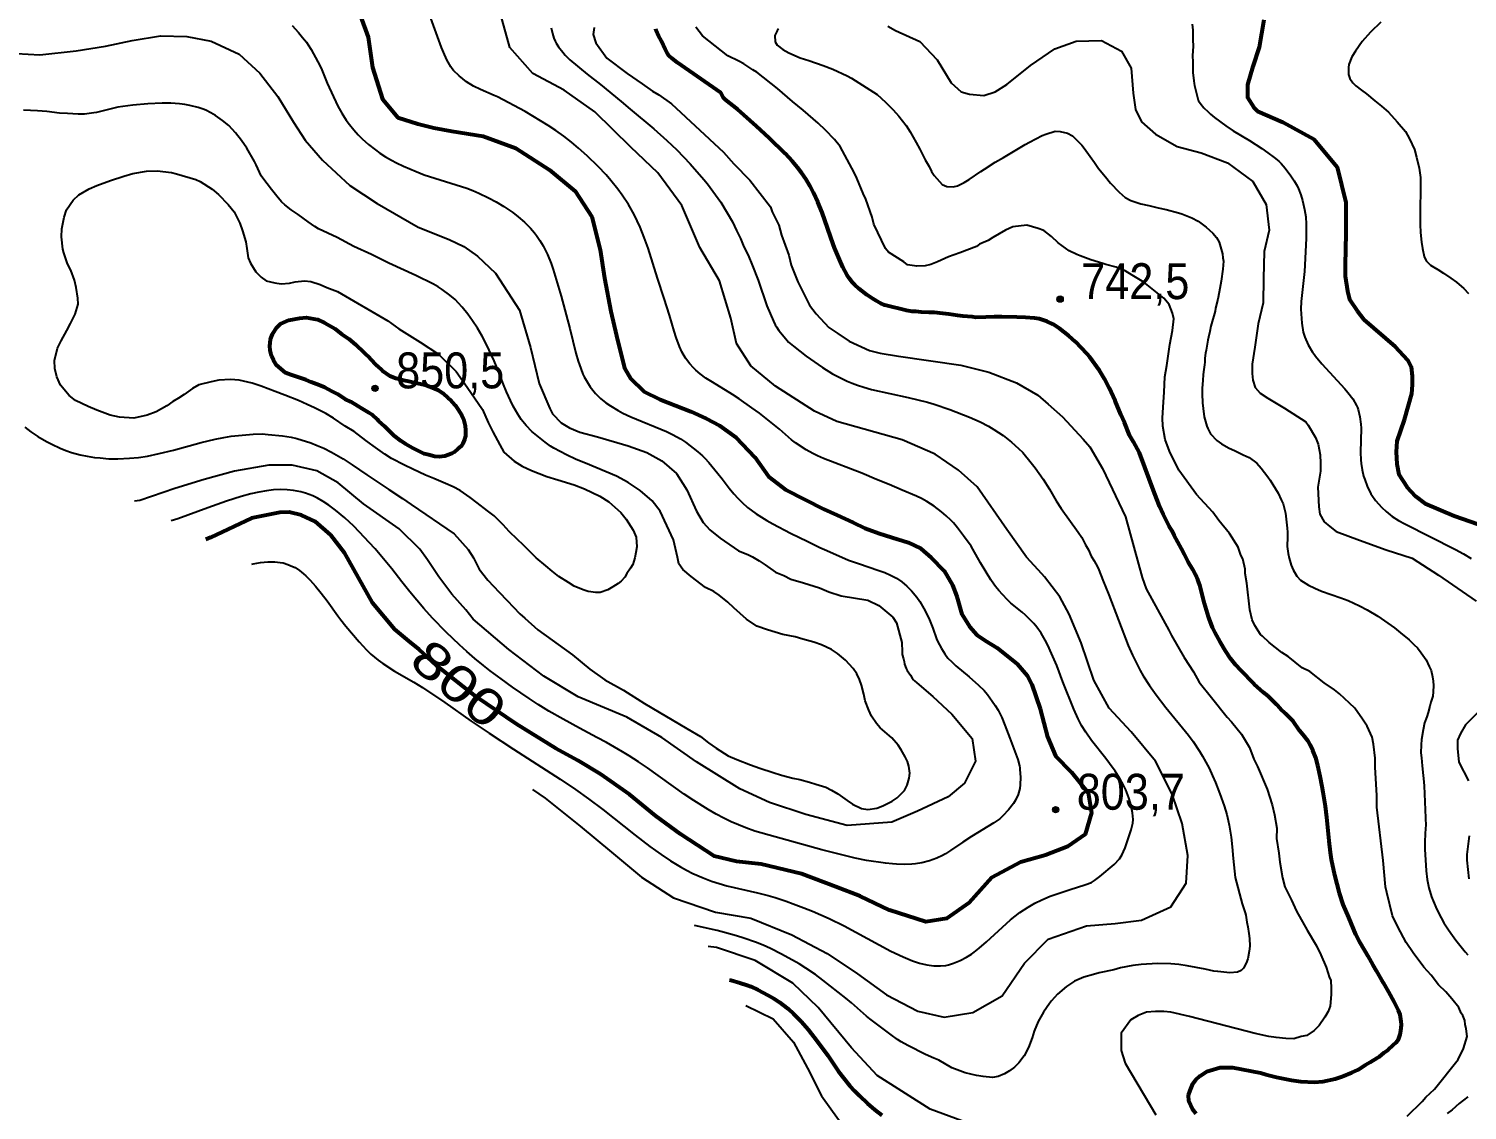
# Model space of a CAD drawing. Header units: metres. Extents: x 552626 to 559174, y 1843804 to 1852371.
# Drawn here: x 553143 to 553824, y 1844587 to 1845099 of the extents above; entities that cross this region are included whole.
import ezdxf
from ezdxf.enums import TextEntityAlignment as Align

# ---------------------------------------------------------------- set-up
doc = ezdxf.new("R2010")
doc.units = ezdxf.units.M
doc.header["$LTSCALE"] = 6.8
for name, color, linetype, lineweight in [('1', 7, 'Continuous', 25), ('2', 7, 'Continuous', 53), ('5', 7, 'Continuous', 25)]:
    doc.layers.add(name, color=color, linetype=linetype, lineweight=lineweight)
doc.layers.add('4', color=7, linetype='Continuous')

msp = doc.modelspace()

# ---------------------------------------------------------------- hatches: boundary and pattern name
at = {"layer": '5'}
for points in [[(553632.62, 1844971.07, 1), (553629.62, 1844971.07, 1)], [(553308.22, 1844928.83, 1), (553305.22, 1844928.83, 1)], [(553630.49, 1844729.35, 1), (553627.49, 1844729.35, 1)]]:
    msp.add_hatch(color=256, dxfattribs=at).paths.add_polyline_path(points)

# ---------------------------------------------------------------- linework, layer by layer
at = {"layer": '1'}
for points in [[(553267.43, 1845100.59), (553270.53, 1845097.24), (553272.46, 1845094.96), (553274.22, 1845092.66), (553275.08, 1845091.4), (553276.43, 1845089.17), (553279.66, 1845083.35), (553280.89, 1845080.97), (553281.51, 1845079.63), (553284.08, 1845073.3), (553289.16, 1845062.38), (553291.03, 1845059.03), (553293.12, 1845055.85), (553294.6, 1845053.79), (553296.63, 1845051.23), (553298.81, 1845048.82), (553300.64, 1845047.01), (553303.71, 1845044.26), (553306.93, 1845041.71), (553308.99, 1845040.24), (553311.7, 1845038.49), (553314.59, 1845036.81), (553316.88, 1845035.59), (553320.29, 1845033.98), (553326.24, 1845031.45), (553330.07, 1845029.96), (553350.15, 1845023.54), (553353.03, 1845022.45), (553355.96, 1845021.22), (553360.48, 1845019.08), (553364.15, 1845017.11), (553367.77, 1845014.93), (553371.98, 1845012.05), (553374.49, 1845010.1), (553377.49, 1845007.48), (553380.27, 1845004.7), (553382.23, 1845002.44), (553383.22, 1845001.15), (553384.83, 1844998.79), (553386.27, 1844996.32), (553388.32, 1844992.22), (553390.08, 1844987.89), (553391.03, 1844985.06), (553394.86, 1844972.49), (553398.92, 1844957.23), (553401.84, 1844945.49), (553402.93, 1844941.73), (553404.13, 1844938.2), (553405.18, 1844935.6), (553405.83, 1844934.23), (553407.12, 1844931.85), (553408.55, 1844929.61), (553411.07, 1844926.38), (553413.42, 1844924.01), (553416.06, 1844921.98), (553418.26, 1844920.53), (553421.78, 1844918.33), (553424.12, 1844917.02), (553427.91, 1844915.31), (553444.7, 1844908.38), (553447.33, 1844907.14), (553449.92, 1844905.76), (553451.3, 1844904.94), (553453.69, 1844903.34), (553459.6, 1844898.81), (553461.79, 1844896.9), (553462.91, 1844895.81), (553464.78, 1844893.77), (553469.1, 1844888.58), (553471.1, 1844886.06), (553474.4, 1844881.65), (553476.62, 1844878.91), (553478.5, 1844876.81), (553480.5, 1844874.8), (553483.08, 1844872.49)], [(553588.94, 1844854.09), (553585.43, 1844859.08), (553582.55, 1844862.84), (553580.58, 1844865.15), (553579.43, 1844866.37), (553577.21, 1844868.46), (553574.94, 1844870.39), (553571.48, 1844873), (553567.94, 1844875.26), (553565.52, 1844876.62), (553563.07, 1844877.85), (553556.33, 1844880.67), (553550.25, 1844883.33), (553544.11, 1844885.75), (553537.27, 1844888.68), (553519.1, 1844895.62), (553516.19, 1844896.89), (553514, 1844897.96), (553510.88, 1844899.74), (553505.9, 1844903.06), (553503.96, 1844904.5), (553498.2, 1844909.45), (553488.71, 1844917.06), (553485.22, 1844919.67), (553479.13, 1844923.91), (553476, 1844925.99), (553466.49, 1844931.77), (553463.41, 1844933.73), (553460.64, 1844935.78), (553458.64, 1844937.49), (553457.58, 1844938.5), (553455.74, 1844940.44), (553453.67, 1844943.16), (553452.04, 1844946.16), (553450.96, 1844948.7), (553449.38, 1844952.96), (553448.43, 1844955.85), (553446.16, 1844963.5), (553443.68, 1844971.42), (553440.51, 1844980.94), (553435.99, 1844995.22), (553434.23, 1845000.19), (553432.26, 1845005.14), (553430.9, 1845008.2), (553429.43, 1845011.2), (553426.8, 1845015.82), (553423.82, 1845020.31), (553421.73, 1845023.1), (553418.34, 1845027.29), (553416.1, 1845029.89), (553412.41, 1845033.87), (553407.18, 1845038.92), (553403.11, 1845042.58), (553399.69, 1845045.45), (553396.08, 1845048.23), (553392.38, 1845050.85), (553388.68, 1845053.25), (553377.76, 1845059.95), (553364.74, 1845066.81), (553363.21, 1845067.51), (553356.6, 1845070.24), (553353.29, 1845071.91), (553350.04, 1845073.99), (553346.54, 1845076.73), (553343.92, 1845079.35), (553343.27, 1845080.16), (553342.66, 1845080.99), (553340.75, 1845084.29), (553339.1, 1845087.99), (553338.21, 1845090.2), (553335.11, 1845098.92), (553332.49, 1845105.75)], [(553451.97, 1845015.43), (553440.7, 1845030.83), (553427.87, 1845043.04), (553410.83, 1845059.66), (553396.28, 1845070.07), (553381.53, 1845077.93), (553370.51, 1845090.25), (553366.12, 1845106.06)], [(553693.63, 1845101.28), (553693.97, 1845098.33), (553693.98, 1845093.85), (553694.04, 1845090.77), (553693.86, 1845086.27), (553693.89, 1845083.38), (553694.03, 1845079.51), (553693.97, 1845078.31), (553694.51, 1845074.49), (553694.56, 1845073.2), (553694.78, 1845072.13), (553696.45, 1845065.24), (553696.62, 1845064.95), (553697.43, 1845063.8), (553699.19, 1845061.7), (553701.15, 1845059.7), (553702.25, 1845058.69), (553704.25, 1845057.04), (553709.65, 1845053.05), (553713.07, 1845050.75), (553720.83, 1845046.11), (553726.59, 1845042.38), (553729.49, 1845040.36), (553732.42, 1845038.18), (553734.62, 1845036.32), (553735.75, 1845035.21), (553737.64, 1845033.07), (553740.31, 1845029.51), (553741.93, 1845027.13), (553743.37, 1845024.64), (553744.06, 1845023.21), (553745.07, 1845020.52), (553745.89, 1845017.77), (553746.88, 1845013.52), (553747.42, 1845010.04), (553747.65, 1845006.57), (553747.67, 1845003.89), (553747.56, 1844999.82), (553746.82, 1844984.16), (553745.31, 1844969.99), (553745.14, 1844966.36), (553745.19, 1844964.14), (553745.51, 1844959.76), (553746.27, 1844955.36), (553746.93, 1844953.13), (553748.53, 1844949.45), (553750.66, 1844945.97), (553751.35, 1844945), (553752.07, 1844944.02), (553755.02, 1844940.46), (553765.91, 1844928.66), (553767.35, 1844926.93), (553769.67, 1844923.85), (553771.49, 1844920.69), (553771.88, 1844919.77), (553772.23, 1844918.84), (553773.08, 1844915.31), (553773.49, 1844911.8), (553773.59, 1844909.96), (553773.32, 1844898.48), (553773.43, 1844895.02), (553773.6, 1844893.23), (553774.1, 1844890.2), (553774.84, 1844887.27)], [(553783, 1845102.15), (553778.05, 1845097.5), (553774.17, 1845093.07), (553770.91, 1845088.51), (553769.23, 1845085.73), (553767.76, 1845082.07), (553767.61, 1845080.76), (553767.69, 1845077.48), (553768.31, 1845075.56), (553769.65, 1845073.42), (553771.09, 1845072.09), (553773.83, 1845069.92), (553776.22, 1845068.2), (553780.19, 1845064.87), (553783.26, 1845062.43), (553786.68, 1845059.53), (553790.78, 1845055.02), (553794.6, 1845050.38), (553796.58, 1845047.02), (553798.96, 1845041.91), (553799.86, 1845038.33), (553801.17, 1845033), (553801.78, 1845028.58), (553801.82, 1845021.21), (553801.6, 1845015.31), (553801.61, 1845013.52), (553801.63, 1845006.35), (553801.75, 1845002.68), (553802.29, 1844997.96), (553802.63, 1844995.01), (553803.56, 1844991.23), (553804.49, 1844989.24), (553806.42, 1844987.17), (553808.12, 1844986.17), (553809.94, 1844985.08), (553812.64, 1844983.3), (553816.19, 1844981.02), (553818.79, 1844979.12), (553822.24, 1844976.03), (553824.49, 1844973.7)], [(553137, 1845087.34), (553147.97, 1845086.67), (553165.17, 1845088.64), (553179.13, 1845090.88), (553191.77, 1845093.48), (553205.23, 1845095.67), (553217.69, 1845095.43), (553229.22, 1845093.16), (553242.48, 1845087), (553252.21, 1845078.12), (553260.66, 1845067.04), (553268.2, 1845054.84), (553273.66, 1845046.37), (553281.93, 1845036.81), (553294.75, 1845024.89), (553307.68, 1845016.35), (553327.11, 1845005.1), (553341.9, 1844999.32), (553348.78, 1844996), (553355.31, 1844991.45), (553363.79, 1844983.42), (553375.14, 1844965.83), (553380.34, 1844948.13), (553384.38, 1844931.15), (553389.5, 1844919.25), (553390.82, 1844916.81), (553394.8, 1844912.51), (553398.77, 1844910.07), (553403.69, 1844908.01), (553412.02, 1844905.95), (553426.58, 1844901.62), (553435.47, 1844898.44), (553442.48, 1844894.5), (553449.48, 1844888.51), (553454.4, 1844880.83), (553458.94, 1844870.71), (553462.16, 1844865.28), (553465.19, 1844861.91), (553470.11, 1844857.97), (553478.83, 1844851.83), (553483.33, 1844850.14), (553485.47, 1844849.08), (553488.68, 1844847.17), (553491.47, 1844845.26)], [(553390.14, 1845099.43), (553390.8, 1845096.78), (553391.39, 1845094.65), (553392, 1845093.12), (553392.49, 1845092.21), (553393.68, 1845090.47), (553395.67, 1845087.91), (553396.81, 1845086.55), (553398.93, 1845084.42), (553407.17, 1845077.51), (553413.56, 1845072.6), (553423.26, 1845064.65), (553427.54, 1845061.02), (553438.78, 1845051.73), (553444.94, 1845046.24), (553449.63, 1845041.69), (553455.94, 1845035.11), (553462.44, 1845027.72), (553464.2, 1845025.59), (553470.49, 1845016.97), (553476.01, 1845007.73), (553477.96, 1845003.49), (553479.8, 1844999.83), (553481.1, 1844996.69)], [(553410.53, 1845099.71), (553410.01, 1845096.28), (553411.36, 1845092.47), (553416.49, 1845085.1), (553426.17, 1845077.96), (553433.16, 1845072.95), (553438.14, 1845069.54), (553441.1, 1845067.74), (553447.08, 1845063.53), (553471.71, 1845040.67), (553476.63, 1845035.12), (553484.24, 1845027.43), (553493.94, 1845014.78), (553494.82, 1845012.43), (553497.99, 1845006.07), (553499.15, 1845001.31), (553502.67, 1844991.93), (553503.83, 1844987.17), (553506.87, 1844979.26), (553512.41, 1844968.28), (553515.64, 1844964.06), (553521.57, 1844957.71), (553525.87, 1844954.84), (553531.18, 1844951.16), (553540.86, 1844946.77), (553545.89, 1844945.51), (553554.62, 1844944.06), (553584.15, 1844939.8), (553587.31, 1844938.94), (553597.38, 1844936.42), (553610.48, 1844931.5), (553620.63, 1844925.63), (553625.41, 1844921.28), (553632.2, 1844915.33), (553641.97, 1844904.83), (553645.13, 1844901.22), (553651.2, 1844890.91), (553662.08, 1844868), (553669.96, 1844839.24), (553671.79, 1844833.95), (553682.59, 1844814.39), (553683.8, 1844811.78), (553689.88, 1844801.47)], [(553608.76, 1845005.29), (553605.28, 1845003.67), (553599.25, 1845000.23), (553596.98, 1844998.75), (553592.89, 1844997.06), (553591.48, 1844995.98), (553583.58, 1844992.93), (553578.28, 1844991.1), (553573.06, 1844988.67), (553569.84, 1844987.39), (553567.16, 1844986.77), (553563.2, 1844986.63), (553558.84, 1844987.35), (553557.16, 1844988.69), (553549.9, 1844993.36), (553548.48, 1844995.03), (553542.88, 1845006.62), (553542.19, 1845009.9), (553539.08, 1845018.41), (553537.86, 1845021.03), (553534.89, 1845028.33), (553533.67, 1845030.94), (553527.05, 1845043.33), (553524.23, 1845046.68), (553520.05, 1845051.09), (553516.62, 1845054.37), (553509.49, 1845060.58), (553504.44, 1845064.59), (553497.31, 1845070.81), (553487.56, 1845078.56), (553485.61, 1845079.56), (553481.3, 1845082.43), (553479.02, 1845083.7), (553473.71, 1845086.2), (553461.72, 1845095.73), (553458.66, 1845099.75)], [(553497.72, 1845099.09), (553497.14, 1845098.12), (553496.1, 1845095.91), (553496.24, 1845092.94), (553497.12, 1845091.35), (553499.86, 1845089.17), (553502.72, 1845087.61), (553508.07, 1845085.33), (553512.2, 1845084.01), (553518.94, 1845081.69), (553523.43, 1845079.91), (553530.26, 1845076.81), (553532.39, 1845075.66), (553544.43, 1845067.87), (553548.42, 1845064.34), (553552.13, 1845060.68), (553554.76, 1845057.7), (553558.17, 1845053.2), (553560.1, 1845050.24)], [(553549.47, 1845100.23), (553553.23, 1845098.31), (553564.68, 1845092.97), (553572.86, 1845084.35), (553579.52, 1845073.47), (553584.29, 1845069.15), (553588.18, 1845068.18), (553595, 1845067.46), (553600.36, 1845069.15), (553605.92, 1845072.63), (553617.12, 1845081.64), (553628.56, 1845089.5), (553638.66, 1845093.24), (553650.64, 1845093.54), (553660.13, 1845088.5), (553664.7, 1845080.44)], [(553664.7, 1845080.44), (553665.74, 1845068.54), (553666.78, 1845060.88), (553669.71, 1845054.99), (553676.23, 1845049.13), (553686.56, 1845043.34), (553697.95, 1845040.35), (553710.42, 1845035.55), (553722.32, 1845026.77), (553728.71, 1845015.92), (553730.06, 1845003.67), (553727.79, 1844993.54), (553727.42, 1844980.83), (553727.24, 1844969.32), (553724.95, 1844959.31), (553723.3, 1844948.37), (553722.12, 1844940.22), (553722.12, 1844935.8), (553722.36, 1844932.77), (553723.54, 1844929.28), (553725.89, 1844926.48), (553729.42, 1844924.16), (553737.36, 1844919.39), (553747.39, 1844912.99), (553748.51, 1844911.44), (553752.1, 1844905.56), (553753.33, 1844902.34), (553754.23, 1844897.34), (553754.45, 1844893.35), (553754.45, 1844891.24), (553754.45, 1844889.58), (553753.15, 1844882.01), (553753.62, 1844872.7), (553754.09, 1844869.21), (553756.21, 1844865.71), (553758.8, 1844863.39), (553761.85, 1844861.06), (553772.84, 1844857.02), (553785.49, 1844852.46), (553797.77, 1844848.39), (553810.28, 1844840.38), (553828.11, 1844828.04)], [(553231.22, 1845058.04), (553228.97, 1845059.33), (553226.65, 1845060.45), (553225.34, 1845060.99), (553222.92, 1845061.83), (553219.1, 1845062.81), (553216.62, 1845063.25), (553214.1, 1845063.57), (553210.08, 1845063.86), (553206, 1845063.91), (553199.21, 1845063.56), (553192.02, 1845062.91), (553184.92, 1845061.93), (553174.78, 1845059.46), (553173.51, 1845059.21), (553169.1, 1845058.61), (553166.21, 1845058.58), (553161.09, 1845058.89), (553157.38, 1845059.16), (553151.32, 1845059.86), (553146.99, 1845060.26), (553140.28, 1845060.59)], [(553456.37, 1844839.68), (553452.53, 1844843), (553450.62, 1844845.69), (553449.98, 1844848.85), (553448.12, 1844857.16), (553441.72, 1844870.71), (553437.93, 1844875.58), (553432.25, 1844880.45), (553426.58, 1844884.19), (553421.09, 1844887.19), (553406.42, 1844893.34), (553401.99, 1844895.21), (553397.47, 1844897.32), (553394.43, 1844898.88), (553391.45, 1844900.57), (553389.89, 1844901.53), (553387.26, 1844903.34), (553384.09, 1844905.8), (553381.03, 1844908.44), (553378.27, 1844911.24), (553375.97, 1844914.16), (553374.41, 1844916.55), (553372.21, 1844920.44), (553370.91, 1844923.03), (553368.99, 1844927.14), (553367.51, 1844930.63), (553365.02, 1844937.25), (553363.09, 1844941.85), (553359.49, 1844949.62), (553357.49, 1844953.51), (553355.26, 1844957.26), (553352.94, 1844960.76), (553350.67, 1844963.9), (553347.98, 1844967.25), (553346.3, 1844969.15), (553344.66, 1844970.82), (553342.21, 1844972.95), (553338.46, 1844975.7), (553336.55, 1844976.93), (553334.39, 1844978.1), (553326.04, 1844982.21), (553313.2, 1844988.16), (553305.06, 1844992.14), (553296.71, 1844996.04), (553288.75, 1845000.2), (553280.01, 1845004.41), (553278.2, 1845005.48), (553275.15, 1845007.6), (553270.37, 1845011.12), (553267.06, 1845013.4), (553263.95, 1845015.78), (553262.48, 1845017.15), (553260.25, 1845019.76), (553257.79, 1845023.04), (553253.65, 1845028.27), (553252.89, 1845029.47), (553250.53, 1845034.57), (553249.66, 1845036.15), (553245.96, 1845042.47), (553243.44, 1845046.19), (553240.71, 1845049.77), (553239.1, 1845051.57), (553237.46, 1845053.19), (553234.51, 1845055.71), (553231.22, 1845058.04)], [(553560.1, 1845050.24), (553562.96, 1845045.28), (553564.63, 1845041.99), (553567.29, 1845037.01), (553569.05, 1845033.83), (553570.22, 1845031.47), (553571.54, 1845029.53), (553575.2, 1845025.37), (553577.5, 1845024.43), (553580.52, 1845024.18), (553582.55, 1845024.71), (553585.65, 1845026.36), (553587.98, 1845027.73), (553593.63, 1845031.46), (553595.29, 1845032.65), (553600.39, 1845035.92), (553604.32, 1845038.16), (553609.82, 1845041.48), (553614.58, 1845044.32), (553616.65, 1845045.35), (553622.56, 1845048.52), (553624.37, 1845049.22), (553628.7, 1845050.62), (553631.1, 1845050.49), (553634.58, 1845049.7), (553636.93, 1845048.37), (553641.42, 1845043.9), (553642.48, 1845042.53), (553645.42, 1845038.58), (553647.44, 1845035.73), (553649.35, 1845032.96), (553652.6, 1845028.94), (553655.03, 1845025.93), (553659, 1845021.71), (553661.88, 1845019.25), (553664.64, 1845017.77), (553669.41, 1845016.12), (553673.08, 1845015.35), (553677.48, 1845014.36), (553681.26, 1845013.49), (553687.22, 1845011.98), (553688.77, 1845011.46), (553693.48, 1845009.51), (553696.54, 1845007.97), (553700.24, 1845005.21), (553703.36, 1845002.37), (553705.09, 1845000.28), (553706.35, 1844998.03), (553707.98, 1844992.44), (553708.18, 1844990.67), (553708.47, 1844989.01), (553708.2, 1844985.3), (553707.37, 1844979.52), (553706.47, 1844974.34), (553705.84, 1844971.08), (553704.74, 1844966.77), (553704.51, 1844965.35), (553702.8, 1844959.37), (553702.52, 1844958.34), (553702.03, 1844955.7), (553701.42, 1844953.14), (553700.99, 1844951.69), (553700.71, 1844949.77), (553700.24, 1844946.93), (553700, 1844945.5)], [(553274.55, 1844921.13), (553270.44, 1844923.03), (553263.98, 1844925.62), (553259.41, 1844927.37), (553252.86, 1844929.85), (553248.52, 1844931.25), (553242.47, 1844932.65), (553238.35, 1844933.03), (553232.79, 1844932.68), (553229.16, 1844931.98), (553223.35, 1844930.46), (553220.32, 1844928.79), (553216.37, 1844925.96), (553213.73, 1844924.14), (553210.96, 1844922.59), (553208.16, 1844920.56), (553203.06, 1844917.79), (553198.88, 1844916.17), (553192.49, 1844914.78), (553185.7, 1844915.23), (553181.32, 1844916.16), (553175.06, 1844918.57), (553170.89, 1844920.18), (553164.96, 1844923.02), (553161.83, 1844925.51), (553157.85, 1844930.37), (553156.07, 1844934.34), (553155.06, 1844938.22), (553154.9, 1844942.09), (553156.42, 1844947.87), (553158.12, 1844951.29), (553160.87, 1844956.26), (553162.59, 1844959.49), (553164.74, 1844963.92), (553166.1, 1844968.63), (553166.05, 1844971.57), (553165.2, 1844976.5), (553164.42, 1844980.02), (553162.63, 1844984.85), (553161.16, 1844987.72), (553159.33, 1844992.92), (553158.93, 1844994.77), (553158.27, 1845000.58), (553158.4, 1845004.4), (553159.49, 1845009.84), (553160.7, 1845013.3), (553163.88, 1845017.94), (553166.54, 1845020.42), (553171.34, 1845023.25), (553175.04, 1845024.91), (553181.43, 1845027.16), (553187.74, 1845029.31), (553192.07, 1845030.47), (553198.58, 1845031.59), (553203.5, 1845031.78), (553210.34, 1845030.94), (553212.78, 1845030.37), (553221.91, 1845027.71), (553223.91, 1845026.8), (553229.55, 1845023.17), (553232.6, 1845020.58), (553237.22, 1845015.89), (553240.09, 1845012.42), (553242.79, 1845007.03), (553243.97, 1845003.37)], [(553381.25, 1844738.92), (553387.36, 1844734.87), (553403.86, 1844721.57), (553418.68, 1844709.31), (553432.88, 1844697.36), (553448.05, 1844687.62), (553467.99, 1844680.83), (553484.67, 1844678.07), (553504.05, 1844670.1), (553520.78, 1844661.33), (553535.14, 1844651.66), (553548.84, 1844641.74), (553563.68, 1844633.99), (553576.29, 1844631.2), (553589.84, 1844633.34), (553603.74, 1844641.27), (553614.32, 1844656.65), (553625.47, 1844668.02), (553643.63, 1844674.39), (553657.25, 1844675.41), (553669.73, 1844677.06), (553683.5, 1844683.36), (553690.81, 1844694.5), (553691.54, 1844707.72), (553688.94, 1844722.75), (553684.2, 1844736.78), (553676.21, 1844752.39), (553664.77, 1844766.16), (553654.31, 1844777.36), (553647.15, 1844790.65), (553641.16, 1844808.35), (553635.34, 1844821.98), (553631.06, 1844830.16), (553623.71, 1844839.55), (553622.49, 1844841.06), (553615.14, 1844848.94), (553605.96, 1844861.97), (553591.88, 1844882.27), (553583, 1844890.15), (553571.98, 1844897.72), (553556.37, 1844904.39), (553525.46, 1844913.17), (553514.75, 1844918.02), (553496.38, 1844929.84), (553484.75, 1844939.53), (553477.93, 1844950.05), (553475.25, 1844962.07), (553469.8, 1844979.69), (553460.52, 1844995.53), (553451.97, 1845015.43)], [(553784.05, 1844705.24), (553781.15, 1844730.59), (553781.13, 1844736.09), (553780.22, 1844749.44), (553780.34, 1844753.73), (553779.58, 1844760.37), (553778.89, 1844763.66), (553776.46, 1844768.88), (553774.24, 1844772.29), (553770.6, 1844777.38), (553768.17, 1844779.86), (553763.4, 1844784.2), (553761.04, 1844786.07), (553756.07, 1844789.48), (553749.34, 1844794.82), (553745.78, 1844796.56), (553739.05, 1844801.9), (553736.09, 1844803.7), (553730.04, 1844808.51), (553726.94, 1844811.52), (553725.93, 1844812.32), (553723.3, 1844816.61), (553722.09, 1844819.22), (553720.93, 1844823.98), (553719.48, 1844836.66), (553718.66, 1844841.15), (553718.72, 1844843.3), (553717.56, 1844848.05), (553716.75, 1844849.8), (553715.4, 1844853.62), (553711.29, 1844860.18), (553706.3, 1844866.33), (553703.4, 1844870.28), (553695.73, 1844878.58), (553687.37, 1844890.16), (553682.98, 1844899.13), (553680.81, 1844904.69), (553679.79, 1844911), (553679.64, 1844914.95), (553680.02, 1844922.34), (553680.4, 1844926.97), (553680.78, 1844934.35), (553681.7, 1844939.65), (553683.01, 1844949.58), (553684.4, 1844956.16), (553684.99, 1844961.73), (553684.37, 1844964.42), (553682.68, 1844968.5), (553680.19, 1844971.58), (553670.77, 1844979.06), (553665.19, 1844982.4), (553661.9, 1844984.47), (553657.73, 1844986.13), (553652.7, 1844987.39), (553651.42, 1844987.86), (553645.71, 1844989.65), (553640.61, 1844991.51), (553639, 1844992.24), (553635.43, 1844993.98), (553630.12, 1844997.65), (553627.03, 1845000.66), (553623.33, 1845003.6), (553620.77, 1845004.53), (553615.4, 1845006.05), (553608.76, 1845005.29)], [(553243.97, 1845003.37), (553245.61, 1844998.14), (553246.06, 1844995.06), (553246.66, 1844990.67), (553247.71, 1844988.13), (553250.26, 1844984.05), (553252.75, 1844981.39), (553255.21, 1844979.78), (553259.32, 1844978.73), (553262.22, 1844978.3), (553266.18, 1844978.56), (553268.95, 1844979.26), (553273.26, 1844979.75), (553276.34, 1844979.35), (553280.68, 1844977.94), (553283.87, 1844976.6), (553288.94, 1844974.62), (553312.72, 1844960.86), (553317.95, 1844957.01), (553328.14, 1844950.65), (553336.85, 1844945.07), (553345.16, 1844936.85), (553350.39, 1844929.42), (553357.61, 1844918.86)], [(553481.1, 1844996.69), (553483.67, 1844991.14), (553485.14, 1844987.66), (553488.1, 1844979.97), (553492.29, 1844967.93), (553495.35, 1844960.71), (553496.22, 1844958.91), (553496.79, 1844957.95), (553498.01, 1844956.27), (553501.26, 1844952.23), (553502.54, 1844950.77), (553504.82, 1844948.78), (553510.95, 1844944.11), (553518.63, 1844938.73), (553523.41, 1844935.78), (553527.43, 1844933.62), (553530.33, 1844932.23), (553532.68, 1844931.25), (553535.17, 1844930.34), (553538.18, 1844929.36), (553541.76, 1844928.36), (553559.15, 1844924.54), (553568.39, 1844922.29), (553571.54, 1844921.34), (553578.87, 1844918.87), (553588.18, 1844915.14), (553593.22, 1844912.92), (553597.21, 1844910.93), (553599.79, 1844909.42), (553604.1, 1844906.47), (553608.08, 1844903.37), (553611.46, 1844900.39), (553613.39, 1844898.45), (553617.44, 1844893.6), (553619.23, 1844891.28), (553623.05, 1844885.82), (553626.13, 1844881.14), (553629.32, 1844875.55), (553631.6, 1844871.89), (553639.65, 1844860.77), (553641.38, 1844858.21), (553643.19, 1844854.77), (553644.54, 1844852.39), (553645.87, 1844849.38), (553647.3, 1844847.16), (553648.8, 1844844.28), (553649.42, 1844842.96), (553651.28, 1844838.03), (553654.22, 1844831.01), (553663.41, 1844807.13), (553665.44, 1844802.45), (553667.72, 1844797.72), (553669.03, 1844795.24), (553670.49, 1844792.81), (553673.48, 1844788.19), (553676.66, 1844783.69), (553681.16, 1844777.78), (553691.85, 1844764.62), (553694.07, 1844761.66), (553697.06, 1844757.1), (553698.48, 1844754.67), (553701.63, 1844748.95), (553703.32, 1844745.45), (553704.72, 1844742.18), (553706.78, 1844736.81)], [(553700, 1844945.5), (553699.68, 1844943.08), (553699.69, 1844941.28), (553699.54, 1844939.97), (553699.2, 1844937.74), (553698.88, 1844935.31), (553698.69, 1844932.6), (553698.42, 1844928.88), (553698.43, 1844926.2), (553698.51, 1844922.02), (553698.82, 1844919.27), (553699.27, 1844915.33), (553699.6, 1844914.18), (553700.58, 1844910.9), (553701.11, 1844909.77), (553702.38, 1844907.32), (553705.34, 1844904.07), (553707.51, 1844902.53), (553711.13, 1844900.55), (553713.75, 1844899.36), (553717.76, 1844897.43), (553720.61, 1844896.06), (553724.2, 1844893.38), (553726.26, 1844891.03), (553729.42, 1844886.91), (553730.59, 1844885.44), (553734.39, 1844879.2), (553735.84, 1844876.08), (553736.66, 1844874.18), (553737.77, 1844869.73), (553738.08, 1844866.97), (553738.58, 1844862.65), (553738.8, 1844860.68), (553738.72, 1844859.68), (553738.74, 1844858.58), (553738.67, 1844853.99), (553739.05, 1844850.65), (553739.61, 1844848.42), (553740.58, 1844845.14), (553741.44, 1844842.85), (553743.26, 1844839.97), (553744.98, 1844838.08), (553748.74, 1844835.62), (553751.7, 1844834.16), (553754.94, 1844832.84), (553759.4, 1844831.26), (553763.98, 1844829.59), (553767.5, 1844828.4), (553772.87, 1844825.93), (553776.48, 1844823.95), (553781.6, 1844820.95), (553784.65, 1844818.71), (553789.51, 1844815.38), (553792.36, 1844813.11), (553796.44, 1844809.7), (553798.79, 1844807.47), (553800.26, 1844805.95), (553802.12, 1844803.57), (553804.39, 1844800.34), (553805.84, 1844797.22), (553806.76, 1844795.24), (553807.41, 1844792.22), (553807.83, 1844790.28), (553807.97, 1844788.2), (553807.82, 1844785.1)], [(553357.61, 1844918.86), (553360.31, 1844912.62), (553362.52, 1844908.32), (553365.79, 1844902.14), (553367.71, 1844898.56), (553372.56, 1844894.37), (553376.44, 1844891.96), (553380.85, 1844890), (553388.11, 1844887.13), (553393.32, 1844885.54), (553401, 1844883.19), (553405.96, 1844881.29), (553413.2, 1844877.75), (553417.4, 1844875.1), (553423.1, 1844870.05), (553425.65, 1844866.83), (553428.9, 1844861.7), (553430.41, 1844858.45), (553430.66, 1844853.83), (553430.21, 1844851.12), (553429.74, 1844848.6), (553428.77, 1844845.45), (553427.73, 1844843.72), (553426.03, 1844841.15), (553424.99, 1844839.41), (553423.31, 1844837.51), (553421.92, 1844836.4), (553419.34, 1844834.87), (553416.95, 1844833.37), (553413.29, 1844832.19), (553411.21, 1844832.14), (553407.72, 1844832.69), (553405.26, 1844833.45), (553401.07, 1844835.25), (553398.31, 1844836.93), (553393.8, 1844839.83), (553390.67, 1844842.32), (553387.54, 1844844.81), (553383.03, 1844848.57), (553380.45, 1844851.12), (553376.82, 1844854.69), (553374.25, 1844857.25), (553370.3, 1844861.07), (553367.47, 1844864.16), (553363.19, 1844868.42), (553360.06, 1844870.91), (553355.06, 1844874.71), (553351.85, 1844877.09), (553347.09, 1844880.53), (553343.66, 1844882.23), (553340.07, 1844883.72), (553334.57, 1844886.22), (553330.6, 1844887.67), (553324.57, 1844890.59), (553320.65, 1844892.51), (553314.6, 1844895.62), (553311.32, 1844897.71), (553305.85, 1844901.55), (553302.42, 1844904.1), (553296.8, 1844908.39), (553292.63, 1844910.86), (553287.05, 1844914.78), (553283.48, 1844916.93), (553278.06, 1844919.54), (553274.55, 1844921.13)], [(553140.86, 1844910.43), (553143.83, 1844908.2)], [(553143.83, 1844908.2), (553147.13, 1844906.05), (553151.19, 1844903.67), (553153.68, 1844902.33), (553157.62, 1844900.47), (553160.33, 1844899.39), (553163.06, 1844898.45), (553167.13, 1844897.35), (553170.43, 1844896.69), (553173.84, 1844896.17), (553176.54, 1844895.86), (553180.71, 1844895.54), (553184.93, 1844895.48), (553190.48, 1844895.77), (553194.71, 1844896.16), (553198.96, 1844896.76), (553204.51, 1844897.95), (553211.24, 1844899.54), (553224.41, 1844903.24), (553231.07, 1844904.79), (553235.19, 1844905.63), (553238.61, 1844906.19), (553242.1, 1844906.58), (553245.61, 1844906.87), (553249.08, 1844907.13), (553253.32, 1844907.23), (553256.06, 1844907.06), (553262.91, 1844906.39), (553267.02, 1844905.72), (553269.71, 1844905.02), (553276.3, 1844902.96), (553279.41, 1844901.83), (553282.48, 1844900.48), (553286.07, 1844898.67), (553291.57, 1844895.49), (553295.93, 1844892.66), (553302.85, 1844887.92), (553313.2, 1844880.99), (553319.77, 1844876.69), (553323.8, 1844873.83), (553344.2, 1844859.94), (553350.83, 1844852.47), (553353.35, 1844848.62), (553356.09, 1844843.19), (553360.21, 1844837.98), (553365.47, 1844832.32), (553369.35, 1844828.47), (553375.3, 1844822.13), (553377.59, 1844820.1), (553383.76, 1844814.44), (553400.22, 1844802.67), (553408.46, 1844795.87), (553415.55, 1844790.89), (553424.46, 1844785.91), (553434.3, 1844779.57), (553454.36, 1844767.86)], [(553491.47, 1844845.26), (553496.4, 1844841.87), (553500.25, 1844840.17), (553503.68, 1844838.47), (553509.68, 1844836.78), (553517.17, 1844834.44), (553521.67, 1844832.54), (553527.46, 1844830.63), (553540.1, 1844828.51), (553545.24, 1844825.96), (553551.88, 1844820.45), (553553.59, 1844817.9), (553556.16, 1844808.57), (553556.38, 1844804.12), (553556.38, 1844802.85), (553557.02, 1844800.73), (553557.23, 1844799.46), (553557.45, 1844798.18), (553558.3, 1844796.27), (553558.73, 1844795.21), (553560.23, 1844793.09), (553561.09, 1844791.61), (553561.73, 1844790.76), (553562.16, 1844790.34), (553563.23, 1844789.49), (553570.92, 1844782.99), (553579.87, 1844774.62), (553589.51, 1844763.12), (553591.07, 1844752.35), (553585.77, 1844741.92), (553578.07, 1844735.51), (553563.61, 1844728.7), (553551.49, 1844723.5), (553530.22, 1844721.81), (553510.67, 1844727.03), (553493.5, 1844732.69), (553479.48, 1844739.29), (553458.87, 1844752.01), (553442.58, 1844763.51), (553425.96, 1844773.14), (553402.86, 1844782.73), (553386.66, 1844792.52), (553370.02, 1844805.16), (553353.18, 1844819.6), (553349.69, 1844823.94), (553343.05, 1844831.41), (553336.88, 1844839.56), (553331.62, 1844847.71), (553327.96, 1844852.69), (553318.19, 1844862.29), (553301.21, 1844874.13), (553289.31, 1844884.05), (553279.17, 1844889.8), (553267.47, 1844892.43), (553256.45, 1844892.45), (553240.12, 1844889.56), (553225.83, 1844885.74), (553211.98, 1844881.34), (553195.33, 1844875.71), (553192.77, 1844875.37)], [(553774.84, 1844887.27), (553775.35, 1844885.62), (553776.48, 1844882.58), (553778.26, 1844878.92), (553778.69, 1844878.2), (553780.42, 1844875.79), (553783.44, 1844872.45), (553785.54, 1844870.46), (553788.38, 1844868.18), (553791.42, 1844866.26), (553794.38, 1844864.66), (553818.35, 1844852.49), (553822.05, 1844850.5), (553825.73, 1844848.25)], [(553346.76, 1844807.35), (553340.39, 1844813.36), (553334, 1844820), (553329.89, 1844824.61), (553323.28, 1844832.52), (553319.41, 1844837.29), (553314.74, 1844843.34), (553306.72, 1844852.9), (553304, 1844855.91), (553299.34, 1844860.8), (553296.46, 1844863.74), (553294.7, 1844865.42), (553292.42, 1844867.47), (553287.95, 1844871.14), (553284.82, 1844873.49), (553282.19, 1844875.24), (553279.46, 1844876.8), (553277.29, 1844877.87), (553273.88, 1844879.2), (553271.66, 1844879.86), (553268.11, 1844880.55), (553265.08, 1844880.85), (553261.95, 1844880.91), (553258.68, 1844880.74), (553255.3, 1844880.34), (553251.75, 1844879.72), (553248, 1844878.87), (553243.31, 1844877.63), (553236.37, 1844875.5), (553227.52, 1844872.33), (553213.29, 1844867.05), (553210.21, 1844866.04)], [(553483.08, 1844872.49), (553484.84, 1844871.12), (553487.19, 1844869.45), (553489.66, 1844867.84), (553492.29, 1844866.27), (553495.12, 1844864.72), (553503.45, 1844860.3), (553511.61, 1844856.39), (553517.42, 1844853.51), (553520.71, 1844852.02), (553530.99, 1844847.55), (553535.73, 1844845.86), (553545.26, 1844842.66), (553548.06, 1844841.62), (553550.88, 1844840.37), (553553.6, 1844838.9), (553556.12, 1844837.17), (553558.48, 1844835.18), (553560.76, 1844832.93), (553563.29, 1844829.93), (553564.7, 1844827.89), (553566.63, 1844824.64), (553567.72, 1844822.51), (553569.2, 1844819.25), (553570.79, 1844815.25), (553572.62, 1844810.22), (553573.07, 1844809.2), (553574.92, 1844805.75), (553576.52, 1844803.17), (553578.02, 1844801.15), (553579.79, 1844799.29), (553581.72, 1844797.53), (553588.02, 1844792.24), (553592.47, 1844788.34), (553595.11, 1844785.71), (553596.68, 1844783.83), (553599, 1844780.73), (553600.44, 1844778.63), (553601.78, 1844776.47), (553602.45, 1844775.24), (553603.53, 1844772.97), (553605.01, 1844769.41), (553607.33, 1844763.21), (553611.02, 1844753.05), (553611.82, 1844750.13), (553611.98, 1844749.25), (553612.11, 1844748.33), (553612.37, 1844744.74), (553612.26, 1844741.16), (553612.03, 1844739.37), (553611.32, 1844736.52), (553610.06, 1844733.8), (553609.07, 1844732.22), (553606.73, 1844729.22), (553604.04, 1844726.4), (553602.54, 1844725.08), (553599.8, 1844723.13), (553589.11, 1844716.61), (553585.1, 1844714.04), (553579.23, 1844710.01), (553576.84, 1844708.48), (553575.44, 1844707.71), (553572.77, 1844706.48), (553569.23, 1844705.2), (553565.67, 1844704.25), (553562.68, 1844703.76), (553560.88, 1844703.59), (553557.33, 1844703.46), (553553.7, 1844703.55), (553551.76, 1844703.68), (553548.38, 1844704.06), (553539.46, 1844705.38), (553534.02, 1844706.38), (553518.27, 1844710.31), (553508.73, 1844713.07), (553486.61, 1844719.27), (553482.37, 1844720.78), (553475.42, 1844723.66), (553471.89, 1844725.32), (553468.24, 1844727.3), (553464.51, 1844729.49), (553457.73, 1844733.7), (553453.18, 1844736.77), (553435.77, 1844749.1), (553431.48, 1844752.05), (553427.04, 1844754.93), (553423.96, 1844756.78), (553416.36, 1844761.11), (553411.77, 1844763.59), (553403.53, 1844767.88), (553395.74, 1844772.15), (553388.98, 1844776.07), (553383.92, 1844779.21), (553379.75, 1844781.94), (553371.83, 1844787.38), (553366.48, 1844791.25), (553361.28, 1844795.17), (553358.03, 1844797.69), (553354.04, 1844800.93), (553350.24, 1844804.21), (553346.76, 1844807.35)], [(553325.1, 1844789.68), (553329.16, 1844787.13), (553339.78, 1844780.08), (553352.33, 1844771.25), (553360.77, 1844765.56), (553372.37, 1844757.95), (553394.41, 1844743.87), (553401.71, 1844738.97), (553407.79, 1844734.55), (553414.65, 1844729.39), (553429.94, 1844717.26), (553436.78, 1844711.97), (553442.17, 1844708.07), (553446.67, 1844705.13), (553451.3, 1844702.36), (553454.24, 1844700.73), (553457.21, 1844699.21), (553462.05, 1844697.09), (553466.01, 1844695.6), (553469.7, 1844694.37), (553473.35, 1844693.33), (553487.85, 1844689.97), (553492.83, 1844688.69), (553496.17, 1844687.74), (553501.37, 1844686.02), (553504.7, 1844684.81), (553509.78, 1844682.91), (553513.87, 1844681.28), (553521.69, 1844677.81), (553528.8, 1844674.39), (553551.02, 1844662.35), (553556.84, 1844659.66), (553561.16, 1844657.88), (553564.61, 1844656.72), (553568, 1844655.91), (553571.31, 1844655.47), (553574.49, 1844655.4), (553576.93, 1844655.65), (553578.28, 1844655.91), (553580.71, 1844656.63), (553583.78, 1844657.9), (553586.81, 1844659.5), (553589.16, 1844660.99), (553590.45, 1844661.92), (553592.76, 1844663.75), (553596.28, 1844666.8), (553607.57, 1844677.14), (553609.8, 1844678.95), (553612.1, 1844680.66), (553615.95, 1844683.16), (553619.21, 1844685.03), (553622.43, 1844686.66), (553626.46, 1844688.38), (553635.82, 1844691.57), (553642.89, 1844693.8), (553645.9, 1844694.97), (553647.42, 1844695.81), (553649.94, 1844697.67), (553656.67, 1844703.46), (553659.25, 1844706.15), (553660.39, 1844707.86), (553661.95, 1844711.33), (553664.82, 1844719.88), (553665.54, 1844722.91), (553665.67, 1844724.64), (553665.43, 1844727.85), (553664.83, 1844730.93), (553664.46, 1844732.49), (553663.72, 1844735.03), (553662.22, 1844738.8), (553660.97, 1844741.31), (553659.55, 1844743.84), (553657.11, 1844747.64), (553654.49, 1844751.29), (553652.76, 1844753.54), (553645.93, 1844762.1), (553643.23, 1844765.99), (553641.32, 1844769.14), (553639.59, 1844772.45), (553637.61, 1844776.96), (553632.46, 1844789.89), (553629.5, 1844797.55), (553627.03, 1844803.33), (553625.28, 1844807.19), (553624.1, 1844809.58), (553622.16, 1844812.9), (553620.06, 1844815.83), (553618.6, 1844817.55), (553616.69, 1844819.58), (553614.77, 1844821.44), (553613.19, 1844822.82), (553607.78, 1844827.19), (553606.2, 1844828.7), (553603.76, 1844831.26), (553602.11, 1844833.1), (553600.51, 1844835.04), (553599.7, 1844836.15), (553598.37, 1844838.21), (553593.47, 1844846.29), (553589.82, 1844852.69), (553588.94, 1844854.09)], [(553248.44, 1844845.59), (553249.02, 1844845.75), (553252.54, 1844846.42), (553255.96, 1844846.75), (553259.34, 1844846.72), (553261.88, 1844846.44), (553263.22, 1844846.17), (553265.5, 1844845.5), (553267.67, 1844844.57), (553268.84, 1844843.95), (553270.9, 1844842.63), (553272.91, 1844841.05), (553274.01, 1844840.06), (553275.97, 1844838.04), (553278.51, 1844835.12), (553281.21, 1844831.85), (553284, 1844828.24), (553289.15, 1844821.06), (553290.48, 1844819.32), (553292.97, 1844816.21), (553299.16, 1844808.85), (553302.65, 1844805.02), (553304.82, 1844802.94), (553308.19, 1844800.14), (553310.4, 1844798.56), (553315.92, 1844795.01), (553325.1, 1844789.68)], [(553454.36, 1844767.86), (553460.79, 1844763.95), (553464.63, 1844761.06), (553468.24, 1844758.53), (553473.88, 1844754.91), (553477.97, 1844753.19), (553484.54, 1844750.52), (553488.98, 1844749.04), (553495.2, 1844747), (553499.14, 1844745.74), (553504.52, 1844744.36), (553507.92, 1844743.7), (553512.44, 1844742.32), (553515.49, 1844741.44), (553520.12, 1844739.97), (553522.83, 1844738.67), (553525.88, 1844736.93), (553530.32, 1844733.74), (553532.89, 1844732.04), (553537.02, 1844729.95), (553540.03, 1844729.43), (553544.32, 1844730.12), (553547.23, 1844731.21), (553551.53, 1844733.41), (553554.01, 1844735.02), (553557.41, 1844738.45), (553558.74, 1844740.98), (553559.69, 1844744.31), (553559.99, 1844746.63), (553559.42, 1844749.98), (553558.79, 1844752.18), (553557.78, 1844754.35), (553555.87, 1844757.74), (553554.39, 1844759.94), (553551.44, 1844763.31), (553549.3, 1844765.34), (553545.94, 1844768.18), (553544.1, 1844770.16), (553541.8, 1844773.69), (553540.54, 1844776.4), (553538.88, 1844780.95), (553538.24, 1844784.01), (553537, 1844788.24), (553536.12, 1844790.99), (553534.86, 1844793.69), (553533.14, 1844796.25), (553529.56, 1844800.11), (553525.68, 1844803.37), (553522.9, 1844805.24), (553518.1, 1844807.34), (553514.54, 1844808.65), (553509.24, 1844810.13), (553505.61, 1844811.14), (553499.77, 1844812.37), (553496.14, 1844813.38), (553492.49, 1844814.57), (553487.55, 1844816.29), (553482.62, 1844819.52), (553479.66, 1844822.22), (553476.59, 1844825), (553473.72, 1844827.62), (553469.73, 1844830.96), (553467.16, 1844832.66), (553463.24, 1844834.58), (553456.37, 1844839.68)], [(553689.88, 1844801.47), (553694.33, 1844794.64), (553697.03, 1844789.75), (553702.75, 1844782.46), (553710.23, 1844773.22), (553712.32, 1844771.02), (553716.97, 1844765.13), (553720.74, 1844758.83), (553722.91, 1844753.27), (553724.53, 1844749.79), (553729.13, 1844739), (553731.5, 1844731.63), (553732.66, 1844726.87), (553733.68, 1844720.57), (553733.63, 1844715.67), (553734.73, 1844708.76), (553735.21, 1844704.54), (553736.38, 1844697.03), (553737.46, 1844692.87), (553740.64, 1844686.51), (553743.07, 1844681.28), (553748.07, 1844672.38), (553752.58, 1844664.95), (553754.61, 1844660.59), (553757.11, 1844654.76), (553758.61, 1844649.74), (553759.35, 1844648.6), (553759.49, 1844644.64), (553759.5, 1844641.89), (553758.92, 1844636.32), (553757.99, 1844633.77), (553756.45, 1844631.14), (553753.85, 1844627.18), (553751.38, 1844624.75), (553747.96, 1844622.53), (553745.28, 1844621.92), (553741.73, 1844620.9), (553738.04, 1844621.09), (553733.41, 1844621.47), (553729.98, 1844622), (553723.4, 1844623.39), (553692.36, 1844631.41), (553683.62, 1844633.5), (553680.18, 1844633.76), (553676.21, 1844633.76), (553671.98, 1844633.5), (553668.01, 1844631.93), (553664.57, 1844629.83), (553660.07, 1844623.55), (553660.07, 1844619.88), (553660.07, 1844615.43), (553661.92, 1844609.4), (553676.37, 1844584.92)], [(553807.82, 1844785.1), (553807.55, 1844783.17), (553806.68, 1844780.28), (553806.21, 1844778.34), (553805.34, 1844775.45), (553804.78, 1844773.39), (553803.72, 1844770.48), (553803.01, 1844767.11), (553802.24, 1844762.54), (553802.03, 1844760.02), (553801.95, 1844756.33), (553802.22, 1844753.97), (553802.56, 1844750.12), (553802.99, 1844745.49), (553803.15, 1844744.11), (553803.44, 1844740.66), (553804.26, 1844721.69), (553804.19, 1844720.83), (553803.88, 1844714.5), (553803.84, 1844710.44), (553803.92, 1844708.12), (553804.38, 1844700.42), (553804.95, 1844696.34), (553805.75, 1844692.4), (553807.01, 1844688.15), (553807.74, 1844686.22), (553809.49, 1844682.18), (553811.51, 1844678.12), (553812.81, 1844675.86), (553814.64, 1844672.93), (553816.07, 1844670.85), (553818.47, 1844667.6), (553822.89, 1844662.13), (553824.19, 1844660.68)], [(553830.03, 1844776.42), (553823.04, 1844769.51), (553820.71, 1844765.47), (553819.26, 1844762.3), (553819.26, 1844758.26), (553819.84, 1844751.92), (553824.5, 1844742.98)], [(553706.78, 1844736.81), (553708.77, 1844731.22), (553710, 1844727.13), (553710.69, 1844724.3), (553711.13, 1844722.05), (553712.08, 1844716.33), (553712.6, 1844711.81), (553712.98, 1844706.19), (553713.98, 1844697.28), (553717.39, 1844684.79), (553718.78, 1844680.46), (553719, 1844679.39), (553719.58, 1844676.07), (553720.03, 1844673.93), (553720.5, 1844670.7), (553720.85, 1844668.45), (553720.97, 1844664.77), (553720.65, 1844662.35), (553719.97, 1844658.78), (553719.21, 1844656.7), (553717.88, 1844654.36), (553716.81, 1844653.24), (553715.11, 1844652.45), (553711.46, 1844652.13), (553705.82, 1844652.68), (553703.9, 1844652.96), (553699.81, 1844653.88), (553691.25, 1844655.49), (553687.4, 1844656.05), (553683.58, 1844656.41), (553677.28, 1844656.58), (553669.56, 1844656.1), (553665.54, 1844655.54), (553659.69, 1844654.47), (553656.5, 1844653.61), (553649.6, 1844652.12), (553646.89, 1844651.41), (553642.37, 1844650), (553637.89, 1844648.19), (553634.1, 1844645.67), (553629.93, 1844642), (553627.1, 1844638.89), (553626.14, 1844637.68), (553623.23, 1844633.56), (553620.75, 1844629.09), (553618.89, 1844624.5), (553617.85, 1844621.39), (553616.18, 1844616.82), (553614.14, 1844612.9), (553611.63, 1844609.52), (553609.48, 1844607.48), (553607.19, 1844605.72), (553604.85, 1844604.36), (553601.71, 1844603.11), (553599.17, 1844602.62), (553594.73, 1844603.1), (553591.5, 1844603.53), (553586.18, 1844604.72), (553579.83, 1844607.08), (553573.66, 1844610.81), (553571.27, 1844611.78), (553567.38, 1844613.53), (553558.97, 1844617.75), (553555.88, 1844619.5), (553554.18, 1844620.59)], [(553824.79, 1844717.04), (553823.62, 1844708.1), (553823.62, 1844705.51), (553824.66, 1844696.64)], [(553795.45, 1844584.24), (553802.61, 1844591.18), (553804.21, 1844593.19), (553808.36, 1844597.03), (553819.58, 1844611.16), (553822.05, 1844616.33), (553823.84, 1844622.04), (553823.43, 1844625.66), (553822.88, 1844627.74), (553822.68, 1844629.55), (553821.8, 1844631.9), (553821.06, 1844633.03), (553819.84, 1844635.65), (553816.6, 1844639.86), (553813.78, 1844643.21), (553810.34, 1844646.48), (553806.77, 1844650.97), (553803.27, 1844654.85), (553798.22, 1844661.61), (553794.91, 1844666.43), (553791, 1844673.93), (553788.57, 1844679.15), (553785.78, 1844690.15), (553785.17, 1844692.83), (553784.05, 1844705.24)], [(553554.18, 1844620.59), (553551.14, 1844622.79), (553541.04, 1844630.39), (553539.5, 1844631.65), (553532.35, 1844637.92), (553529.59, 1844640.2), (553522.46, 1844645.89), (553518.84, 1844648.68), (553515.22, 1844651.33), (553510.66, 1844654.41), (553507.55, 1844656.32), (553499.24, 1844661.04), (553493.97, 1844663.7), (553490.47, 1844665.22), (553486.93, 1844666.62), (553481.39, 1844668.57), (553477.81, 1844669.69), (553472.24, 1844671.25), (553468.66, 1844672.14), (553457.97, 1844674.59)], [(553532.28, 1844616.66), (553516.63, 1844635.74), (553504.58, 1844647.24), (553486.65, 1844658.01), (553468.45, 1844664.19), (553464.4, 1844664.61)], [(553482.37, 1844636.69), (553495.18, 1844630.4), (553504.82, 1844619.37), (553511.49, 1844607.04), (553518.09, 1844593.9), (553526.19, 1844582.75), (553536.13, 1844572.83), (553547, 1844565.06), (553566.95, 1844552.48), (553577.46, 1844544.62)], [(553587.57, 1844581.02), (553569.54, 1844587.55), (553544.47, 1844603.51), (553532.28, 1844616.66)], [(553824.2, 1844593.39), (553820.05, 1844590.2), (553816.77, 1844587.34), (553814.41, 1844585.61)]]:
    msp.add_lwpolyline(points, dxfattribs=at)
at = {"layer": '2'}
for points in [[(553299.85, 1845105.1), (553303.43, 1845095.13), (553305.59, 1845080.77), (553310.25, 1845065.81), (553317.6, 1845057.06), (553326.98, 1845054.11), (553334.54, 1845052.09), (553343.08, 1845050.6), (553357.95, 1845048.22), (553373.41, 1845042.59), (553389.4, 1845032.29), (553401.46, 1845022.13), (553409.45, 1845010.01), (553413.39, 1844994.36), (553415.4, 1844981.01), (553418.39, 1844965.25), (553421.08, 1844953.69), (553424.87, 1844938.33), (553427.71, 1844933.46), (553433.95, 1844927.28), (553441.71, 1844923.53), (553456.28, 1844917.91)], [(553727.55, 1845103.27), (553725.35, 1845090.35), (553722.39, 1845081.27), (553719.92, 1845072.55), (553719.92, 1845069.7), (553719.92, 1845066.51), (553722.8, 1845061.81), (553724.61, 1845060.04), (553736.65, 1845054.81), (553751.33, 1845046.72), (553762.29, 1845033.58), (553766.46, 1845016.86), (553766.43, 1845002.14), (553766.06, 1844987.24), (553766.06, 1844981.88), (553767.24, 1844974.9), (553768.18, 1844970.94), (553771.71, 1844965.59)], [(553565.28, 1844964.95), (553562.76, 1844965.16), (553560.86, 1844965.25), (553558.32, 1844965.65), (553548.05, 1844968.27), (553546.1, 1844969.1), (553544.02, 1844970.21), (553542.37, 1844971.2), (553539.65, 1844973.04), (553535.95, 1844975.91), (553533.92, 1844977.78), (553532.83, 1844978.93), (553531.25, 1844980.97), (553530.33, 1844982.39), (553528.29, 1844986.27), (553526.66, 1844989.78), (553524.33, 1844995.33), (553523.66, 1844997.11), (553518.42, 1845012.04), (553516.41, 1845017.01), (553514.42, 1845021.37), (553512.83, 1845024.51), (553510.73, 1845028.03), (553508.9, 1845030.67), (553506.79, 1845033.45), (553504.48, 1845036.16), (553500.9, 1845040), (553493.34, 1845047.47), (553487.38, 1845053.03), (553481.36, 1845058.39), (553478.47, 1845060.85), (553472.73, 1845065.42), (553471.96, 1845066.15), (553471.58, 1845066.63), (553470.42, 1845068.67), (553449.85, 1845083.14), (553447.46, 1845084.97), (553445.89, 1845086.43), (553445.15, 1845087.41), (553444.06, 1845089.47), (553442.34, 1845093.13), (553440.96, 1845095.64), (553439.84, 1845098.32), (553439.65, 1845099.1)], [(553741.41, 1844771.23), (553740.75, 1844772.01), (553737.91, 1844774.84), (553735.51, 1844777.1), (553733.63, 1844779.12), (553729.43, 1844783.21), (553727.39, 1844784.91), (553723.06, 1844788.85), (553716.5, 1844795.36), (553714.33, 1844797.74), (553711.87, 1844800.94), (553709.44, 1844804.6), (553706.89, 1844808.79), (553704.61, 1844813.02), (553703.31, 1844815.69), (553702.11, 1844818.61), (553701.39, 1844820.67), (553699.48, 1844826.99), (553697.23, 1844835.59), (553696.84, 1844836.86), (553696.34, 1844838.14), (553695.17, 1844840.66), (553693.91, 1844843.13), (553691.82, 1844846.76), (553690.08, 1844850.1), (553688.52, 1844852.81), (553685.12, 1844859.24), (553684.02, 1844861.53), (553682.83, 1844863.66), (553679.94, 1844869.33), (553678.17, 1844873.12), (553677.3, 1844875.57), (553675.78, 1844879.26), (553668.64, 1844898.38), (553665.86, 1844903.44), (553664, 1844906.71), (553661.53, 1844912.61), (553659.79, 1844916.49), (553657.25, 1844922.98), (553654.37, 1844929.02), (553652.08, 1844933.35), (553649.84, 1844937.27), (553645.23, 1844943.62), (553643.84, 1844945.25), (553638.43, 1844950.81), (553635.31, 1844953.64), (553630.82, 1844957.21), (553627.71, 1844959.15), (553625.06, 1844960.54), (553621.23, 1844961.79), (553618.91, 1844962.03), (553614.78, 1844962.45), (553610.58, 1844962.57), (553603.5, 1844962.65), (553599.91, 1844962.64), (553595.93, 1844962.58), (553591.17, 1844962.44), (553589.55, 1844962.65), (553585.13, 1844962.94), (553582.6, 1844963.35), (553578.44, 1844963.97), (553575.62, 1844964.24), (553571.49, 1844964.67), (553568.89, 1844964.77), (553565.28, 1844964.95)], [(553771.71, 1844965.59), (553775, 1844961.4), (553789.8, 1844948.59), (553795.68, 1844942.3), (553797.33, 1844939.04), (553797.8, 1844934.62), (553797.8, 1844930.43), (553797.56, 1844926.24), (553794.03, 1844913.9), (553790.51, 1844903.89), (553790.27, 1844898.77), (553790.51, 1844892.95), (553791.45, 1844888.06), (553795.21, 1844882.24), (553799.44, 1844877.82), (553803.91, 1844874.32), (553817.63, 1844868.45), (553832.73, 1844863.3)], [(553257.77, 1844944.18), (553257.43, 1844945.47), (553257.07, 1844946.95), (553256.86, 1844948.82), (553257.24, 1844952.1), (553258.11, 1844954.47), (553260.22, 1844957.56), (553262.01, 1844959.38), (553265.98, 1844961.17), (553271, 1844962.12), (553274.21, 1844962.3), (553279.44, 1844961.38), (553282.84, 1844959.87), (553287.92, 1844957.03), (553291.05, 1844954.54), (553294.35, 1844952.26), (553297.5, 1844949.58), (553301.66, 1844945.6), (553304.32, 1844943.15), (553307.76, 1844939.55), (553310.11, 1844937.35), (553313.72, 1844934.82), (553316.51, 1844933.62), (553320.23, 1844932.72), (553322.75, 1844932.25), (553326.65, 1844931.36), (553330.55, 1844930.48), (553333.03, 1844929.53), (553336.72, 1844927.96), (553338.79, 1844926.49), (553341.42, 1844924.23), (553342.36, 1844923.48), (553344.66, 1844920.8), (553346, 1844919.05), (553347.86, 1844916.04), (553348.64, 1844914.23), (553349.38, 1844911.08), (553349.62, 1844909.02), (553349.56, 1844906.17), (553349.07, 1844904.69), (553348.35, 1844902.71), (553347.54, 1844901.47), (553345.98, 1844900.16), (553344.26, 1844898.63), (553343.09, 1844898.02), (553341.55, 1844897.37), (553339.72, 1844896.78), (553337.1, 1844896.48), (553335.09, 1844896.54), (553332.15, 1844897.34), (553330.01, 1844897.85), (553326.79, 1844899.38), (553324.58, 1844900.46), (553321.33, 1844902.37), (553319.07, 1844903.82), (553315.83, 1844906.39), (553313.81, 1844908.34), (553311.23, 1844910.9), (553308.58, 1844913.35), (553307.83, 1844914.11), (553305.49, 1844916.32), (553303.86, 1844917.27), (553300.71, 1844919.09), (553298.66, 1844920.38), (553295.2, 1844922.45)], [(553295.2, 1844922.45), (553292.67, 1844923.77), (553289, 1844926.01), (553286.47, 1844927.34), (553282.92, 1844929.3), (553280.34, 1844930.34), (553276.56, 1844931.8), (553273.97, 1844932.84), (553271.12, 1844933.74), (553266.86, 1844935.25), (553264.38, 1844936.2), (553260.05, 1844939.73), (553258.6, 1844942.23), (553257.77, 1844944.18)], [(553456.28, 1844917.91), (553463.48, 1844914.54), (553469.91, 1844911.17), (553477.77, 1844905.56), (553486.61, 1844896.32), (553493.04, 1844887.08), (553501.28, 1844880.72), (553519.31, 1844871.6), (553525.5, 1844868.84), (553533.07, 1844865.32), (553538.63, 1844862.57), (553545.59, 1844860.12), (553554.09, 1844857.37), (553559.19, 1844855.93), (553565.19, 1844853.05), (553570.1, 1844848.73), (553576.29, 1844842.43), (553580.11, 1844835.59), (553582.29, 1844830.36), (553584.66, 1844821.9), (553588.29, 1844816.14), (553591.75, 1844812.18), (553595.57, 1844809.48), (553601.39, 1844806.05), (553610.85, 1844798.49), (553615.58, 1844792.91), (553617.76, 1844788.59), (553621.72, 1844777.15), (553625.16, 1844763.92), (553628.89, 1844754.79), (553636.48, 1844747.13), (553644.47, 1844737.31), (553646.04, 1844727.88), (553642.98, 1844717.6), (553634.72, 1844711.93), (553624.18, 1844707.88), (553612.33, 1844704.49), (553598.84, 1844697.2), (553588.02, 1844685.28), (553577.54, 1844677.91), (553567.54, 1844676.22), (553550.26, 1844681.86), (553536.41, 1844688.43), (553525, 1844692.87), (553508.64, 1844698.94), (553489.55, 1844703.51), (553477.85, 1844704.91), (553467.31, 1844707.4), (553451.36, 1844717.76), (553439.58, 1844726.44), (553427.16, 1844736.51), (553413.49, 1844746.21), (553402.71, 1844752.65), (553392.36, 1844758.28), (553373.73, 1844769.9), (553354.6, 1844782.79), (553335.77, 1844797.64), (553327.61, 1844805.26), (553322.69, 1844809.11), (553316.08, 1844814.59), (553305.59, 1844827.34), (553292.21, 1844850.94), (553285.85, 1844859.39), (553278.34, 1844865.76), (553271.9, 1844868.73)], [(553271.9, 1844868.73), (553266.11, 1844870.22), (553261.6, 1844870.01), (553248.3, 1844867.43), (553228.85, 1844858.28), (553226.58, 1844857.28)], [(553691.89, 1844594.2), (553692.63, 1844596.47), (553693.97, 1844599.52), (553695.34, 1844601.47), (553697.41, 1844603.4), (553700.66, 1844605.46), (553706.93, 1844607.28), (553712.9, 1844607.36), (553726.05, 1844604.78), (553728.52, 1844604.07), (553733.55, 1844602.75), (553740.68, 1844601.38), (553745.14, 1844600.69), (553751.55, 1844600.43), (553755.51, 1844600.68), (553761.34, 1844601.95), (553764.59, 1844603.12), (553769.26, 1844604.95), (553772.1, 1844606.27), (553775.72, 1844608.57), (553777.97, 1844609.83), (553781.22, 1844611.89), (553782.16, 1844612.4), (553784.62, 1844614.38), (553786.37, 1844615.67), (553788.81, 1844617.84), (553790.25, 1844619.2), (553791.29, 1844620.52), (553792.12, 1844622.9), (553792.42, 1844624.63), (553792.69, 1844627.45), (553792.6, 1844629.14), (553792.13, 1844632.37), (553791.31, 1844634.27), (553790.39, 1844636.25), (553789.35, 1844638.33), (553786.82, 1844643.02), (553784.23, 1844647.41), (553783.48, 1844648.71), (553780.89, 1844653.1), (553779.28, 1844655.81), (553776.91, 1844660.02), (553775.41, 1844662.64), (553772.93, 1844666.93), (553771.15, 1844670.32), (553767.76, 1844678.39), (553765.2, 1844684.53), (553763.41, 1844689.82), (553761.14, 1844698.29), (553759.63, 1844705.81), (553759.16, 1844709.07), (553758.52, 1844714.57), (553757.4, 1844725.59), (553756.77, 1844731.02), (553755.75, 1844737.6), (553755.14, 1844740.39), (553754.29, 1844745.22), (553753.21, 1844750.27), (553752.21, 1844753.92), (553750.84, 1844757.34), (553749.53, 1844760.13), (553748.49, 1844761.78), (553746.28, 1844764.77), (553744.48, 1844766.92), (553741.41, 1844771.23)], [(553474.52, 1844648.89), (553475.13, 1844648.73), (553479.54, 1844647.46)], [(553479.54, 1844647.46), (553482.91, 1844646.31), (553484.74, 1844645.58), (553487.97, 1844644.1), (553492.7, 1844641.61), (553495.53, 1844640), (553498.25, 1844638.26), (553499.73, 1844637.18), (553502.38, 1844635.02), (553504.91, 1844632.72), (553508.5, 1844629.12), (553511.87, 1844625.27), (553516.14, 1844619.78), (553521.06, 1844612.94), (553526.23, 1844605.47), (553528.56, 1844602.34), (553531.6, 1844598.62), (553533.79, 1844596.2), (553536.12, 1844593.82), (553539.88, 1844590.27), (553543.18, 1844587.46), (553546.73, 1844584.67)], [(553695.48, 1844585.44), (553693.84, 1844587.65), (553692.12, 1844591.34), (553691.89, 1844594.2)]]:
    msp.add_lwpolyline(points, dxfattribs=at)
at = {"layer": '5', "lineweight": 13}
for centre in [(553631.12, 1844971.07), (553306.72, 1844928.83), (553628.99, 1844729.35)]:
    msp.add_circle(centre, 1.5, dxfattribs=at)

# ---------------------------------------------------------------- texts
at = {"layer": '4', "width": 1.3}
msp.add_text('800', height=17, rotation=319.527, dxfattribs=at).set_placement((553340.85, 1844782.46), align=Align.CENTER)
at = {"layer": '5', "width": 0.9}
for s, p in [('742,5', (553641.12, 1844971.07)), ('850,5', (553316.72, 1844928.83)), ('803,7', (553638.99, 1844729.35))]:
    msp.add_text(s, height=17, dxfattribs=at).set_placement(p)

doc.saveas('drawing.dxf')
